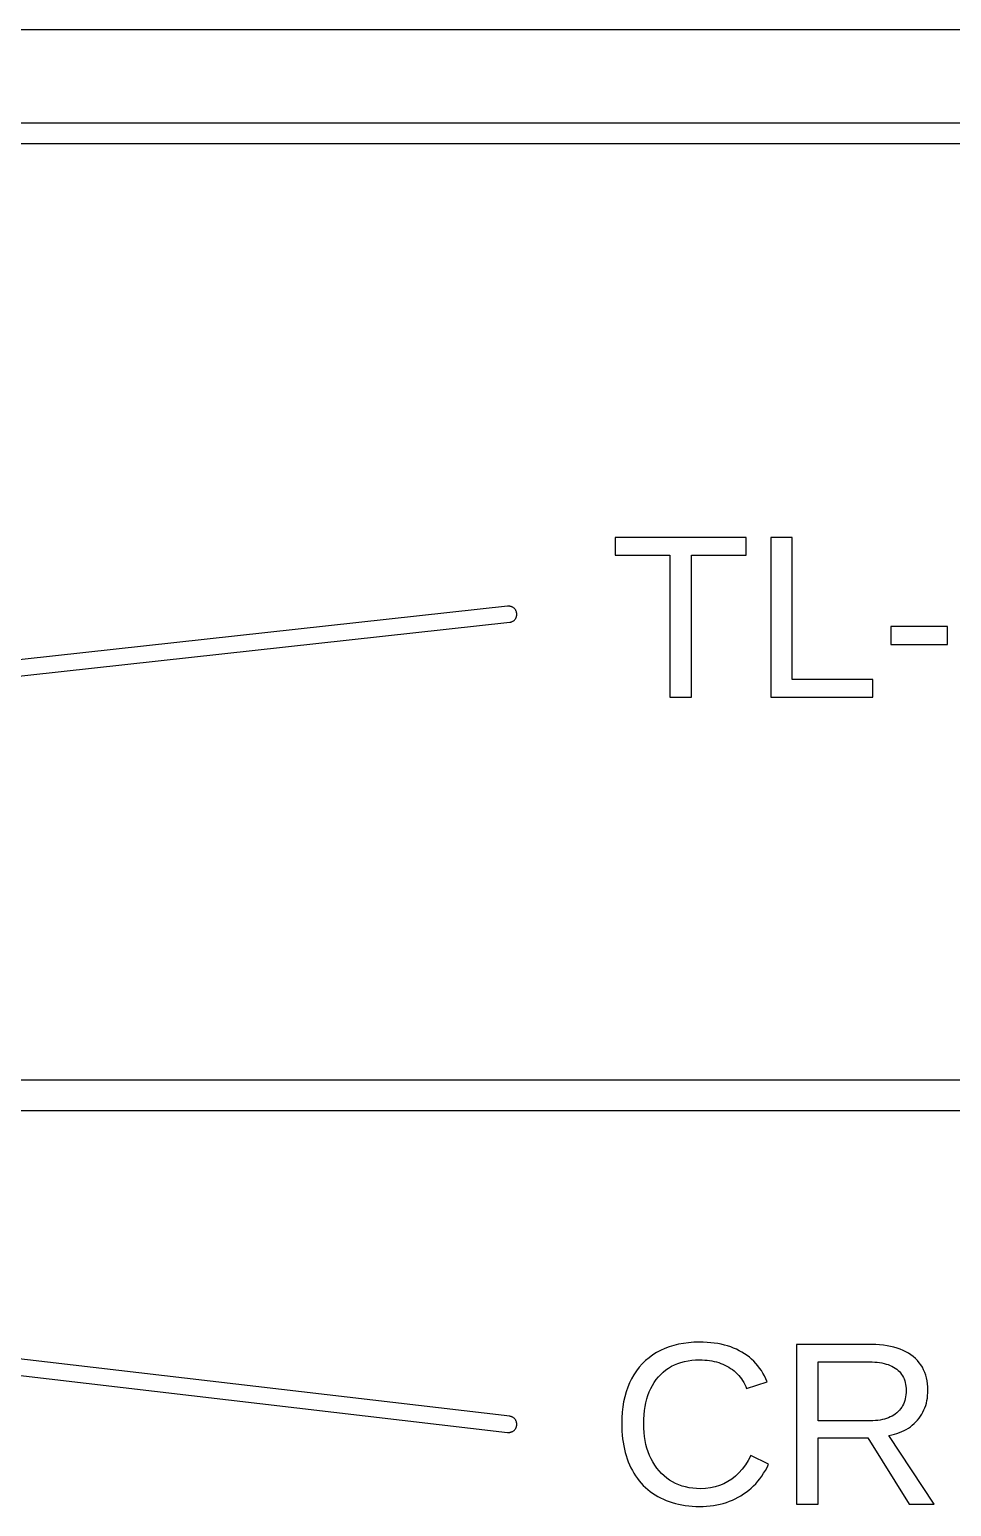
# Model space of a CAD drawing. Extents: x -27 to 133, y -77 to 15.
# Drawn here: x 24.27 to 33.37, y -14.81 to -0.23 of the extents above; entities that cross this region are included whole.
import ezdxf

# ---------------------------------------------------------------- set-up
doc = ezdxf.new("R2010")
doc.units = 0
doc.layers.get('0').update_dxf_attribs({"linetype": 'CONTINUOUS'})

msp = doc.modelspace()

# ---------------------------------------------------------------- linework, layer by layer
for points in [[(0.225, -0.225), (46, -0.225)], [(45, -1.14887), (1.24766, -1.14887)], [(1.34766, -1.34887), (45, -1.34887)], [(12.2379, -7.92033), (29.0104, -6.07932), (29.0156, -6.07846), (29.0207, -6.07727), (29.0257, -6.07575), (29.0306, -6.07391), (29.0354, -6.07175), (29.04, -6.06928), (29.0444, -6.06652), (29.0487, -6.06347), (29.0527, -6.06015), (29.0566, -6.05657), (29.0601, -6.05275), (29.0635, -6.0487), (29.0665, -6.04445), (29.0693, -6.04), (29.0717, -6.03538), (29.0739, -6.03061), (29.0758, -6.02572), (29.0773, -6.02071), (29.0785, -6.01561), (29.0793, -6.01044), (29.0798, -6.00523), (29.08, -6), (29.0798, -5.99477), (29.0793, -5.98956), (29.0785, -5.98439), (29.0773, -5.97929), (29.0758, -5.97428), (29.0739, -5.96939), (29.0717, -5.96462), (29.0693, -5.96), (29.0665, -5.95555), (29.0635, -5.9513), (29.0601, -5.94725), (29.0566, -5.94343), (29.0527, -5.93985), (29.0487, -5.93653), (29.0444, -5.93348), (29.04, -5.93072), (29.0354, -5.92825), (29.0306, -5.92609), (29.0257, -5.92425), (29.0207, -5.92273), (29.0156, -5.92154), (29.0104, -5.92068), (29.0052, -5.92017), (29, -5.92), (28.9948, -5.92017), (28.9896, -5.92068), (12.2369, -7.75951)], [(46, -10.6), (17.4906, -10.6)], [(17.4931, -10.9), (46, -10.9)], [(14.0529, -12.3342), (28.9896, -14.0793), (28.9948, -14.0798), (29, -14.08), (29.0052, -14.0798), (29.0104, -14.0793), (29.0156, -14.0785), (29.0207, -14.0773), (29.0257, -14.0758), (29.0306, -14.0739), (29.0354, -14.0717), (29.04, -14.0693), (29.0444, -14.0665), (29.0487, -14.0635), (29.0527, -14.0601), (29.0566, -14.0566), (29.0601, -14.0527), (29.0635, -14.0487), (29.0665, -14.0444), (29.0693, -14.04), (29.0717, -14.0354), (29.0739, -14.0306), (29.0758, -14.0257), (29.0773, -14.0207), (29.0785, -14.0156), (29.0793, -14.0104), (29.0798, -14.0052), (29.08, -14), (29.0798, -13.9948), (29.0793, -13.9896), (29.0785, -13.9844), (29.0773, -13.9793), (29.0758, -13.9743), (29.0739, -13.9694), (29.0717, -13.9646), (29.0693, -13.96), (29.0665, -13.9556), (29.0635, -13.9513), (29.0601, -13.9473), (29.0566, -13.9434), (29.0527, -13.9399), (29.0487, -13.9365), (29.0444, -13.9335), (29.04, -13.9307), (29.0354, -13.9283), (29.0306, -13.9261), (29.0257, -13.9242), (29.0207, -13.9227), (29.0156, -13.9215), (29.0104, -13.9207), (14.2062, -12.1911)]]:
    msp.add_lwpolyline(points)
for points in [[(30.8056, -5.41694), (31.3472, -5.41694), (31.3472, -5.24239), (30.0515, -5.24239), (30.0515, -5.41694), (30.593, -5.41694), (30.593, -6.81893), (30.8056, -6.81893)], [(32.5982, -6.64437), (31.8015, -6.64437), (31.8015, -5.24239), (31.5878, -5.24239), (31.5878, -6.81893), (32.5982, -6.81893)], [(33.3356, -6.12073), (32.7762, -6.12073), (32.7762, -6.29976), (33.3356, -6.29976)], [(30.9205, -14.8106), (30.9553, -14.8087), (30.9895, -14.8055), (31.0229, -14.8011), (31.0557, -14.7955), (31.0879, -14.7886), (31.1193, -14.7804), (31.1501, -14.771), (31.1802, -14.7603), (31.2097, -14.7483), (31.2385, -14.7351), (31.2666, -14.7206), (31.294, -14.7049), (31.3207, -14.688), (31.3464, -14.6699), (31.3712, -14.6507), (31.395, -14.6303), (31.4179, -14.6087), (31.4399, -14.5861), (31.4609, -14.5622), (31.481, -14.5372), (31.5002, -14.5111), (31.5185, -14.4838), (31.5358, -14.4553), (31.5521, -14.4257), (31.5676, -14.395), (31.393, -14.3077), (31.3664, -14.3562), (31.3379, -14.4008), (31.3073, -14.4416), (31.2749, -14.4784), (31.2405, -14.5114), (31.2041, -14.5405), (31.1658, -14.5657), (31.1256, -14.5871), (31.0834, -14.6045), (31.0392, -14.6181), (30.9931, -14.6278), (30.9451, -14.6336), (30.8951, -14.6355), (30.856, -14.6345), (30.8181, -14.6314), (30.7815, -14.6262), (30.7462, -14.6189), (30.7121, -14.6095), (30.6793, -14.598), (30.6478, -14.5845), (30.6175, -14.5688), (30.5885, -14.5511), (30.5607, -14.5313), (30.5342, -14.5094), (30.509, -14.4854), (30.485, -14.4593), (30.4626, -14.4315), (30.442, -14.4024), (30.4231, -14.3719), (30.4061, -14.3401), (30.3908, -14.307), (30.3774, -14.2725), (30.3657, -14.2366), (30.3559, -14.1994), (30.3478, -14.1609), (30.3415, -14.121), (30.337, -14.0798), (30.3343, -14.0372), (30.3334, -13.9933), (30.3343, -13.9489), (30.3369, -13.906), (30.3412, -13.8646), (30.3472, -13.8247), (30.3549, -13.7862), (30.3644, -13.7493), (30.3756, -13.7138), (30.3885, -13.6797), (30.4031, -13.6472), (30.4195, -13.6161), (30.4376, -13.5865), (30.4574, -13.5584), (30.4789, -13.5317), (30.5019, -13.5068), (30.5264, -13.4839), (30.5522, -13.463), (30.5794, -13.4441), (30.608, -13.4271), (30.6379, -13.4122), (30.6693, -13.3992), (30.702, -13.3883), (30.7361, -13.3793), (30.7715, -13.3723), (30.8084, -13.3673), (30.8466, -13.3643), (30.8862, -13.3633), (30.9116, -13.3638), (30.9364, -13.3651), (30.9607, -13.3672), (30.9845, -13.3702), (31.0077, -13.3741), (31.0304, -13.3788), (31.0526, -13.3844), (31.0742, -13.3909), (31.0953, -13.3982), (31.1158, -13.4064), (31.1359, -13.4154), (31.1553, -13.4253), (31.1743, -13.4361), (31.1926, -13.4477), (31.2101, -13.46), (31.2268, -13.4731), (31.2427, -13.487), (31.2578, -13.5016), (31.2722, -13.517), (31.2857, -13.5332), (31.2985, -13.5502), (31.3105, -13.5679), (31.3217, -13.5864), (31.3321, -13.6056), (31.3417, -13.6256), (31.3505, -13.6464), (31.553, -13.5793), (31.5403, -13.5501), (31.5265, -13.522), (31.5116, -13.495), (31.4957, -13.4692), (31.4787, -13.4445), (31.4606, -13.4209), (31.4415, -13.3984), (31.4214, -13.3771), (31.4001, -13.3569), (31.3779, -13.3378), (31.3545, -13.3198), (31.3301, -13.303), (31.3046, -13.2873), (31.2782, -13.2727), (31.2507, -13.2593), (31.2223, -13.2471), (31.1928, -13.236), (31.1624, -13.2261), (31.131, -13.2173), (31.0987, -13.2098), (31.0653, -13.2034), (31.031, -13.1981), (30.9957, -13.194), (30.9594, -13.1911), (30.9222, -13.1894), (30.8839, -13.1888), (30.8294, -13.1901), (30.7768, -13.1939), (30.726, -13.2002), (30.677, -13.209), (30.63, -13.2204), (30.5847, -13.2343), (30.5413, -13.2508), (30.4998, -13.2697), (30.4602, -13.2912), (30.4223, -13.3152), (30.3864, -13.3418), (30.3523, -13.3709), (30.32, -13.4025), (30.2899, -13.4363), (30.2622, -13.4721), (30.2369, -13.5098), (30.214, -13.5495), (30.1935, -13.5911), (30.1754, -13.6346), (30.1598, -13.68), (30.1465, -13.7274), (30.1357, -13.7767), (30.1272, -13.828), (30.1212, -13.8811), (30.1176, -13.9362), (30.1164, -13.9933), (30.1169, -14.0316), (30.1185, -14.0691), (30.1212, -14.1059), (30.125, -14.1418), (30.1299, -14.1769), (30.1358, -14.2113), (30.1428, -14.2448), (30.1509, -14.2775), (30.1601, -14.3094), (30.1703, -14.3405), (30.1817, -14.3709), (30.1941, -14.4004), (30.2076, -14.4291), (30.2221, -14.4569), (30.2376, -14.4837), (30.2541, -14.5095), (30.2715, -14.5343), (30.29, -14.5581), (30.3094, -14.5809), (30.3298, -14.6027), (30.3511, -14.6234), (30.3735, -14.6432), (30.3968, -14.662), (30.4212, -14.6797), (30.4465, -14.6965), (30.4727, -14.7122), (30.4999, -14.7268), (30.5278, -14.7403), (30.5565, -14.7526), (30.5859, -14.7637), (30.6161, -14.7737), (30.6471, -14.7825), (30.6788, -14.7901), (30.7112, -14.7966), (30.7445, -14.8018), (30.7785, -14.8059), (30.8133, -14.8089), (30.8488, -14.8106), (30.8851, -14.8112)], [(32.0567, -14.1343), (32.5478, -14.1343), (32.9574, -14.7888), (33.2035, -14.7888), (32.756, -14.1097), (32.7832, -14.1043), (32.8096, -14.0979), (32.835, -14.0905), (32.8595, -14.082), (32.883, -14.0725), (32.9057, -14.0619), (32.9274, -14.0503), (32.9482, -14.0376), (32.9681, -14.0239), (32.9871, -14.0092), (33.0051, -13.9933), (33.0223, -13.9765), (33.0385, -13.9586), (33.0536, -13.9399), (33.0676, -13.9204), (33.0803, -13.9004), (33.0918, -13.8796), (33.1021, -13.8582), (33.1112, -13.8362), (33.1191, -13.8135), (33.1257, -13.7901), (33.1312, -13.766), (33.1354, -13.7413), (33.1385, -13.7159), (33.1403, -13.6899), (33.1409, -13.6632), (33.14, -13.6311), (33.1374, -13.6), (33.1332, -13.5701), (33.1272, -13.5412), (33.1194, -13.5135), (33.11, -13.4869), (33.0989, -13.4614), (33.086, -13.4369), (33.0714, -13.4136), (33.0551, -13.3914), (33.0371, -13.3703), (33.0174, -13.3503), (32.996, -13.3315), (32.973, -13.3138), (32.9485, -13.2976), (32.9226, -13.2828), (32.8953, -13.2694), (32.8666, -13.2574), (32.8364, -13.2468), (32.8047, -13.2377), (32.7717, -13.2299), (32.7372, -13.2236), (32.7012, -13.2186), (32.6638, -13.2151), (32.625, -13.213), (32.5848, -13.2123), (31.843, -13.2123), (31.843, -14.7888), (32.0567, -14.7888)], [(32.0567, -13.3835), (32.5635, -13.3835), (32.5901, -13.3839), (32.6156, -13.3852), (32.6402, -13.3873), (32.6638, -13.3903), (32.6865, -13.3942), (32.7082, -13.3989), (32.7289, -13.4044), (32.7486, -13.4108), (32.7673, -13.4181), (32.7851, -13.4262), (32.8019, -13.4352), (32.8177, -13.445), (32.8326, -13.4556), (32.8464, -13.4671), (32.8591, -13.4794), (32.8708, -13.4924), (32.8813, -13.5063), (32.8907, -13.5208), (32.899, -13.5362), (32.9061, -13.5523), (32.9122, -13.5693), (32.9172, -13.5869), (32.9211, -13.6054), (32.9238, -13.6246), (32.9255, -13.6447), (32.926, -13.6654), (32.9255, -13.6869), (32.9239, -13.7077), (32.9211, -13.7277), (32.9173, -13.7469), (32.9124, -13.7654), (32.9064, -13.7831), (32.8993, -13.8001), (32.8911, -13.8164), (32.8818, -13.8319), (32.8714, -13.8467), (32.8599, -13.8607), (32.8474, -13.8739), (32.8337, -13.8864), (32.8191, -13.8981), (32.8035, -13.9088), (32.787, -13.9186), (32.7697, -13.9275), (32.7514, -13.9354), (32.7322, -13.9424), (32.7121, -13.9485), (32.6911, -13.9536), (32.6692, -13.9578), (32.6464, -13.9611), (32.6226, -13.9634), (32.598, -13.9649), (32.5725, -13.9653), (32.0567, -13.9653)]]:
    msp.add_lwpolyline(points, close=True)

doc.saveas('drawing.dxf')
